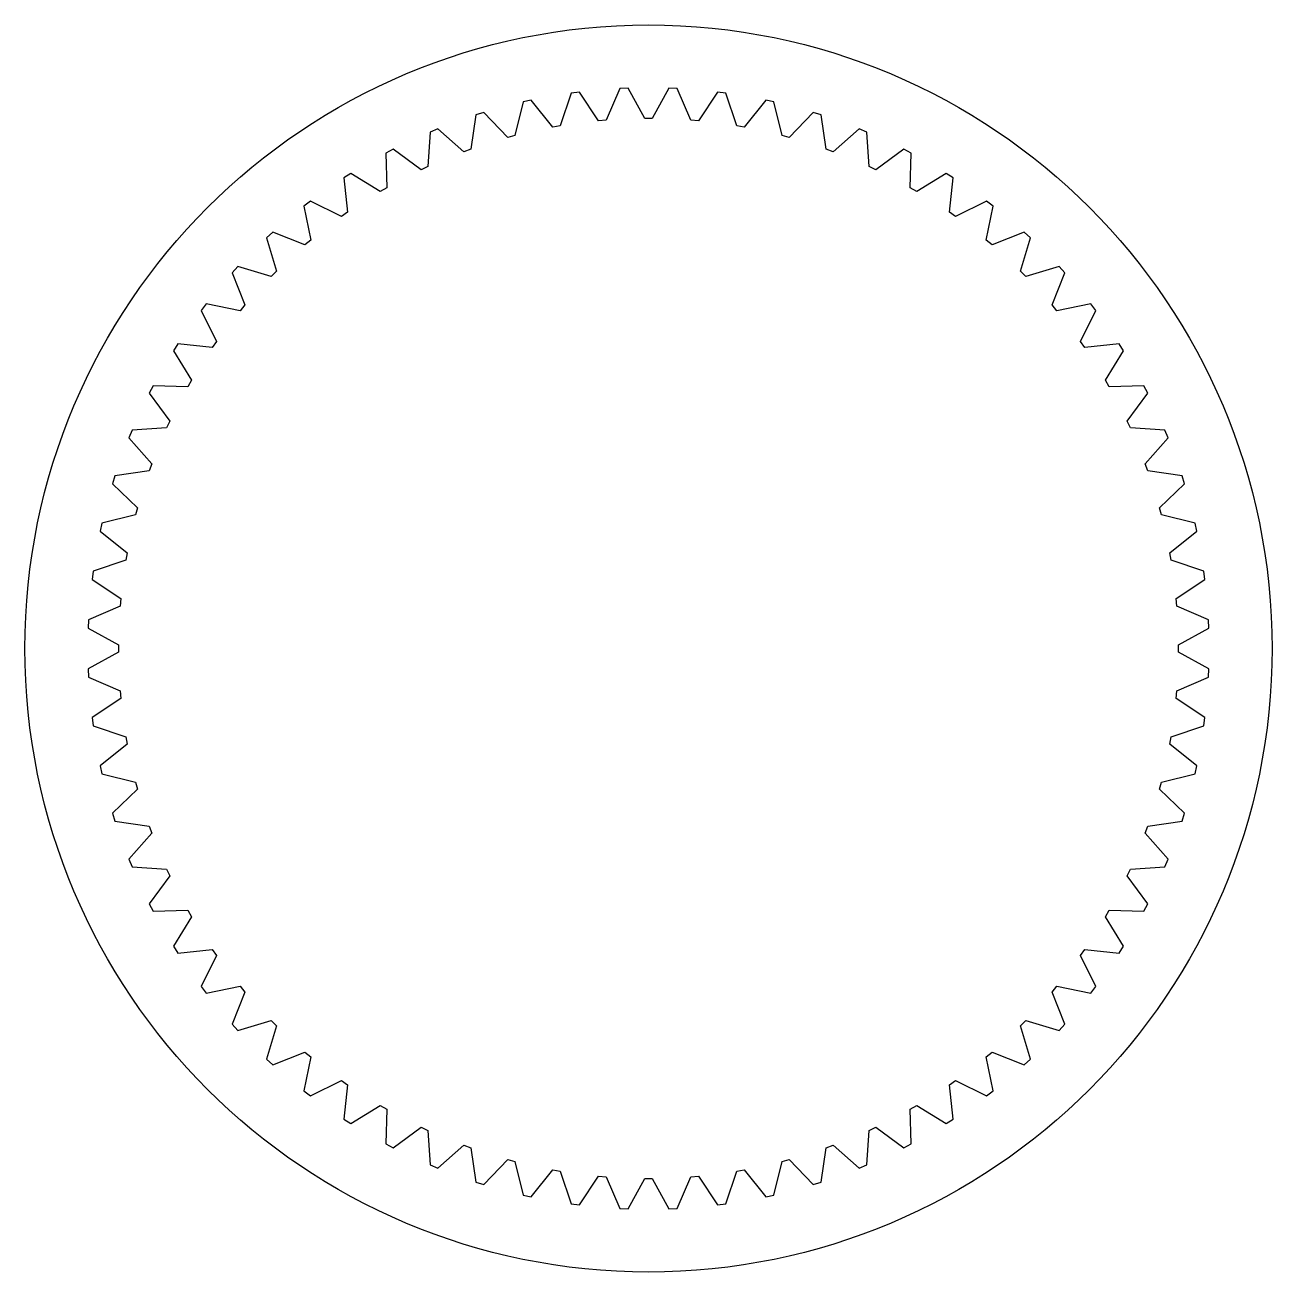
# Model space of a CAD drawing. Extents: x -31.1 to 31.1, y -31.1 to 31.1.
import ezdxf

# ---------------------------------------------------------------- set-up
doc = ezdxf.new("R2010")
doc.units = 0

msp = doc.modelspace()

# ---------------------------------------------------------------- linework, layer by layer
msp.add_lwpolyline([(27.90356, -1.011171), (26.389973, -0.18551), (26.389973, 0.18551), (27.90356, 1.011171), (27.885507, 1.424632), (26.305719, 2.115234), (26.273383, 2.484841), (27.709249, 3.439279), (27.65523, 3.849593), (26.021263, 4.399879), (25.956837, 4.765262), (27.304054, 5.841211), (27.214479, 6.245256), (25.53877, 6.651039), (25.442743, 7.009416), (26.691058, 8.198689), (26.56661, 8.593389), (24.861911, 8.85158), (24.735015, 9.200224), (25.874928, 10.493769), (25.716553, 10.876122), (23.995838, 10.984756), (23.839038, 11.321013), (24.861874, 12.708986), (24.670777, 13.07608), (22.947142, 13.03433), (22.761632, 13.355643), (23.659606, 14.82748), (23.437242, 15.176521), (21.723804, 14.984706), (21.510996, 15.288627), (22.277274, 16.833127), (22.025335, 17.16146), (20.335135, 16.821039), (20.096649, 17.105256), (20.725399, 18.710664), (20.445802, 19.01579), (18.791704, 18.529354), (18.529354, 18.791704), (19.01579, 20.445802), (18.710664, 20.725399), (17.105256, 20.096649), (16.821039, 20.335135), (17.16146, 22.025335), (16.833127, 22.277274), (15.288627, 21.510996), (14.984706, 21.723804), (15.176521, 23.437242), (14.82748, 23.659606), (13.355643, 22.761632), (13.03433, 22.947142), (13.07608, 24.670777), (12.708986, 24.861874), (11.321013, 23.839038), (10.984756, 23.995838), (10.876122, 25.716553), (10.493769, 25.874928), (9.200224, 24.735015), (8.85158, 24.861911), (8.593389, 26.56661), (8.198689, 26.691058), (7.009416, 25.442743), (6.651039, 25.53877), (6.245256, 27.214479), (5.841211, 27.304054), (4.765262, 25.956837), (4.399879, 26.021263), (3.849593, 27.65523), (3.439279, 27.709249), (2.484841, 26.273383), (2.115234, 26.305719), (1.424632, 27.885507), (1.011171, 27.90356), (0.18551, 26.389973), (-0.18551, 26.389973), (-1.011171, 27.90356), (-1.424632, 27.885507), (-2.115234, 26.305719), (-2.484841, 26.273383), (-3.439279, 27.709249), (-3.849593, 27.65523), (-4.399879, 26.021263), (-4.765262, 25.956837), (-5.841211, 27.304054), (-6.245256, 27.214479), (-6.651039, 25.53877), (-7.009416, 25.442743), (-8.198689, 26.691058), (-8.593389, 26.56661), (-8.85158, 24.861911), (-9.200224, 24.735015), (-10.493769, 25.874928), (-10.876122, 25.716553), (-10.984756, 23.995838), (-11.321013, 23.839038), (-12.708986, 24.861874), (-13.07608, 24.670777), (-13.03433, 22.947142), (-13.355643, 22.761632), (-14.82748, 23.659606), (-15.176521, 23.437242), (-14.984706, 21.723804), (-15.288627, 21.510996), (-16.833127, 22.277274), (-17.16146, 22.025335), (-16.821039, 20.335135), (-17.105256, 20.096649), (-18.710664, 20.725399), (-19.01579, 20.445802), (-18.529354, 18.791704), (-18.791704, 18.529354), (-20.445802, 19.01579), (-20.725399, 18.710664), (-20.096649, 17.105256), (-20.335135, 16.821039), (-22.025335, 17.16146), (-22.277274, 16.833127), (-21.510996, 15.288627), (-21.723804, 14.984706), (-23.437242, 15.176521), (-23.659606, 14.82748), (-22.761632, 13.355643), (-22.947142, 13.03433), (-24.670777, 13.07608), (-24.861874, 12.708986), (-23.839038, 11.321013), (-23.995838, 10.984756), (-25.716553, 10.876122), (-25.874928, 10.493769), (-24.735015, 9.200224), (-24.861911, 8.85158), (-26.56661, 8.593389), (-26.691058, 8.198689), (-25.442743, 7.009416), (-25.53877, 6.651039), (-27.214479, 6.245256), (-27.304054, 5.841211), (-25.956837, 4.765262), (-26.021263, 4.399879), (-27.65523, 3.849593), (-27.709249, 3.439279), (-26.273383, 2.484841), (-26.305719, 2.115234), (-27.885507, 1.424632), (-27.90356, 1.011171), (-26.389973, 0.18551), (-26.389973, -0.18551), (-27.90356, -1.011171), (-27.885507, -1.424632), (-26.305719, -2.115234), (-26.273383, -2.484841), (-27.709249, -3.439279), (-27.65523, -3.849593), (-26.021263, -4.399879), (-25.956837, -4.765262), (-27.304054, -5.841211), (-27.214479, -6.245256), (-25.53877, -6.651039), (-25.442743, -7.009416), (-26.691058, -8.198689), (-26.56661, -8.593389), (-24.861911, -8.85158), (-24.735015, -9.200224), (-25.874928, -10.493769), (-25.716553, -10.876122), (-23.995838, -10.984756), (-23.839038, -11.321013), (-24.861874, -12.708986), (-24.670777, -13.07608), (-22.947142, -13.03433), (-22.761632, -13.355643), (-23.659606, -14.82748), (-23.437242, -15.176521), (-21.723804, -14.984706), (-21.510996, -15.288627), (-22.277274, -16.833127), (-22.025335, -17.16146), (-20.335135, -16.821039), (-20.096649, -17.105256), (-20.725399, -18.710664), (-20.445802, -19.01579), (-18.791704, -18.529354), (-18.529354, -18.791704), (-19.01579, -20.445802), (-18.710664, -20.725399), (-17.105256, -20.096649), (-16.821039, -20.335135), (-17.16146, -22.025335), (-16.833127, -22.277274), (-15.288627, -21.510996), (-14.984706, -21.723804), (-15.176521, -23.437242), (-14.82748, -23.659606), (-13.355643, -22.761632), (-13.03433, -22.947142), (-13.07608, -24.670777), (-12.708986, -24.861874), (-11.321013, -23.839038), (-10.984756, -23.995838), (-10.876122, -25.716553), (-10.493769, -25.874928), (-9.200224, -24.735015), (-8.85158, -24.861911), (-8.593389, -26.56661), (-8.198689, -26.691058), (-7.009416, -25.442743), (-6.651039, -25.53877), (-6.245256, -27.214479), (-5.841211, -27.304054), (-4.765262, -25.956837), (-4.399879, -26.021263), (-3.849593, -27.65523), (-3.439279, -27.709249), (-2.484841, -26.273383), (-2.115234, -26.305719), (-1.424632, -27.885507), (-1.011171, -27.90356), (-0.18551, -26.389973), (0.18551, -26.389973), (1.011171, -27.90356), (1.424632, -27.885507), (2.115234, -26.305719), (2.484841, -26.273383), (3.439279, -27.709249), (3.849593, -27.65523), (4.399879, -26.021263), (4.765262, -25.956837), (5.841211, -27.304054), (6.245256, -27.214479), (6.651039, -25.53877), (7.009416, -25.442743), (8.198689, -26.691058), (8.593389, -26.56661), (8.85158, -24.861911), (9.200224, -24.735015), (10.493769, -25.874928), (10.876122, -25.716553), (10.984756, -23.995838), (11.321013, -23.839038), (12.708986, -24.861874), (13.07608, -24.670777), (13.03433, -22.947142), (13.355643, -22.761632), (14.82748, -23.659606), (15.176521, -23.437242), (14.984706, -21.723804), (15.288627, -21.510996), (16.833127, -22.277274), (17.16146, -22.025335), (16.821039, -20.335135), (17.105256, -20.096649), (18.710664, -20.725399), (19.01579, -20.445802), (18.529354, -18.791704), (18.791704, -18.529354), (20.445802, -19.01579), (20.725399, -18.710664), (20.096649, -17.105256), (20.335135, -16.821039), (22.025335, -17.16146), (22.277274, -16.833127), (21.510996, -15.288627), (21.723804, -14.984706), (23.437242, -15.176521), (23.659606, -14.82748), (22.761632, -13.355643), (22.947142, -13.03433), (24.670777, -13.07608), (24.861874, -12.708986), (23.839038, -11.321013), (23.995838, -10.984756), (25.716553, -10.876122), (25.874928, -10.493769), (24.735015, -9.200224), (24.861911, -8.85158), (26.56661, -8.593389), (26.691058, -8.198689), (25.442743, -7.009416), (25.53877, -6.651039), (27.214479, -6.245256), (27.304054, -5.841211), (25.956837, -4.765262), (26.021263, -4.399879), (27.65523, -3.849593), (27.709249, -3.439279), (26.273383, -2.484841), (26.305719, -2.115234), (27.885507, -1.424632)], close=True)
msp.add_circle((0, 0), 31.05)

doc.saveas('drawing.dxf')
